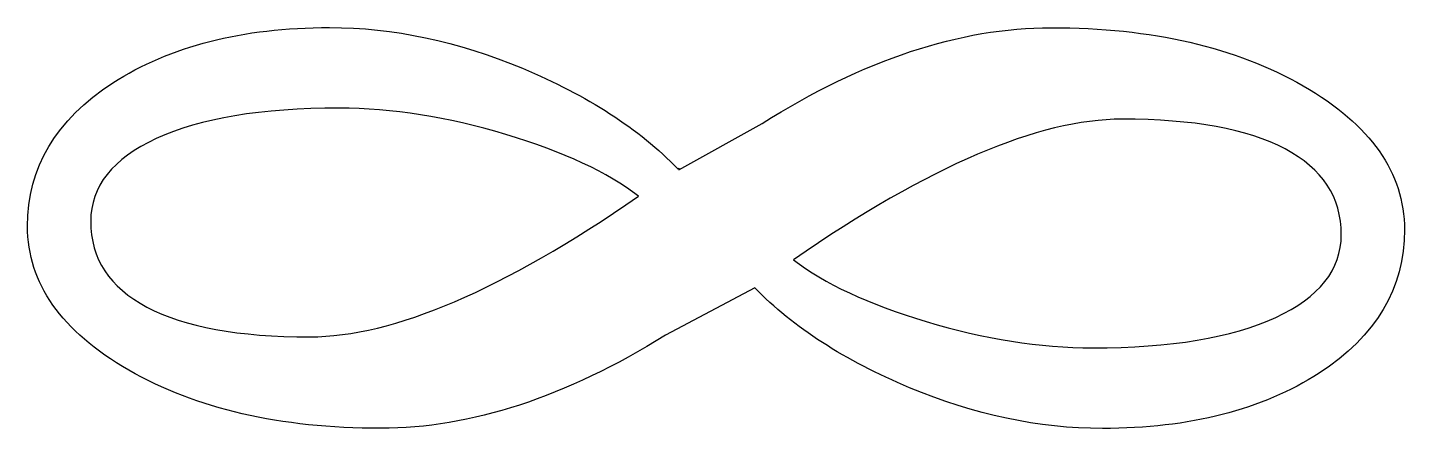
# Model space of a CAD drawing. Header units: centimetres. Extents: x -10.7 to 10.6, y -1 to 5.2.
import ezdxf

# ---------------------------------------------------------------- set-up
doc = ezdxf.new("R2010")
doc.units = ezdxf.units.CM
doc.header["$MEASUREMENT"] = 0
doc.layers.add('Layer 1', color=7, linetype='Continuous')

msp = doc.modelspace()

# ---------------------------------------------------------------- linework, layer by layer
at = {"layer": 'Layer 1'}
for points, knots in [([(9.31759, -0.10319), (10.19974, 0.46857), (10.64101, 1.20832), (10.64101, 2.11598), (10.64101, 2.11598), (10.64101, 3.00027), (10.11819, 3.7429), (9.0728, 4.34412), (9.0728, 4.34412), (8.02717, 4.94539), (6.72428, 5.24585), (5.16371, 5.24585), (5.16371, 5.24585), (3.7493, 5.24585), (2.25549, 4.7506), (0.68244, 3.76117), (0.68244, 3.76117), (0.68244, 3.76117), (0.68244, 3.76122), (0.68244, 3.76122), (0.68244, 3.76122), (0.68244, 3.76122), (-0.60608, 3.04653), (-0.60608, 3.04653), (-0.60608, 3.04653), (-0.60608, 3.04653), (-0.60608, 3.07111), (-0.60608, 3.07111), (-0.60608, 3.07111), (-0.61148, 3.06754), (-0.61674, 3.06412), (-0.62214, 3.06053), (-0.62214, 3.06053), (-1.22386, 3.67783), (-2.0271, 4.1966), (-3.03186, 4.61689), (-3.03186, 4.61689), (-4.03638, 5.03718), (-5.03349, 5.24747), (-6.02295, 5.24747), (-6.02295, 5.24747), (-7.37939, 5.24747), (-8.49889, 4.96151), (-9.38128, 4.38988), (-9.38128, 4.38988), (-10.2634, 3.81812), (-10.7047, 3.07839), (-10.7047, 2.17071), (-10.7047, 2.17071), (-10.7047, 1.28642), (-10.18188, 0.54379), (-9.13649, -0.05743), (-9.13649, -0.05743), (-8.09083, -0.6587), (-6.78797, -0.95916), (-5.22738, -0.95916), (-5.22738, -0.95916), (-3.83342, -0.95916), (-2.36234, -0.47791), (-0.81429, 0.48314), (-0.81429, 0.48314), (-0.81429, 0.48314), (-0.81429, 0.48301), (-0.81429, 0.48301), (-0.81429, 0.48301), (-0.81429, 0.48301), (0.56805, 1.21667), (0.56805, 1.21667), (0.56805, 1.21667), (1.16871, 0.6036), (1.96865, 0.0879), (2.96822, -0.33019), (2.96822, -0.33019), (3.97274, -0.75048), (4.96985, -0.96075), (5.95931, -0.96075), (5.95931, -0.96075), (7.3157, -0.96076), (8.43523, -0.67485), (9.31759, -0.10319)], [0, 0, 0, 0, 0.04761905, 0.04761905, 0.04761905, 0.04761905, 0.0952381, 0.0952381, 0.0952381, 0.0952381, 0.14285714, 0.14285714, 0.14285714, 0.14285714, 0.19047619, 0.19047619, 0.19047619, 0.19047619, 0.23809524, 0.23809524, 0.23809524, 0.23809524, 0.28571429, 0.28571429, 0.28571429, 0.28571429, 0.33333333, 0.33333333, 0.33333333, 0.33333333, 0.38095238, 0.38095238, 0.38095238, 0.38095238, 0.42857143, 0.42857143, 0.42857143, 0.42857143, 0.47619048, 0.47619048, 0.47619048, 0.47619048, 0.52380952, 0.52380952, 0.52380952, 0.52380952, 0.57142857, 0.57142857, 0.57142857, 0.57142857, 0.61904762, 0.61904762, 0.61904762, 0.61904762, 0.66666667, 0.66666667, 0.66666667, 0.66666667, 0.71428571, 0.71428571, 0.71428571, 0.71428571, 0.76190476, 0.76190476, 0.76190476, 0.76190476, 0.80952381, 0.80952381, 0.80952381, 0.80952381, 0.85714286, 0.85714286, 0.85714286, 0.85714286, 0.9047619, 0.9047619, 0.9047619, 0.9047619, 1, 1, 1, 1]), ([(-6.32899, 0.45741), (-7.43058, 0.45741), (-8.27206, 0.61084), (-8.85346, 0.91781), (-8.85346, 0.91781), (-9.43486, 1.22465), (-9.72553, 1.66735), (-9.72553, 2.24591), (-9.72553, 2.24591), (-9.72553, 2.78889), (-9.38633, 3.2168), (-8.70813, 3.52972), (-8.70813, 3.52972), (-8.02966, 3.84251), (-7.08372, 3.99899), (-5.87, 3.99899), (-5.87, 3.99899), (-5.05384, 3.99899), (-4.19466, 3.86313), (-3.29198, 3.59169), (-3.29198, 3.59169), (-2.3893, 3.32012), (-1.70318, 3.00138), (-1.23416, 2.63546), (-1.23416, 2.63546), (-3.33526, 1.18345), (-5.03354, 0.45741), (-6.32899, 0.45741)], [0, 0, 0, 0, 0.125, 0.125, 0.125, 0.125, 0.25, 0.25, 0.25, 0.25, 0.375, 0.375, 0.375, 0.375, 0.5, 0.5, 0.5, 0.5, 0.625, 0.625, 0.625, 0.625, 0.75, 0.75, 0.75, 0.75, 1, 1, 1, 1]), ([(1.17044, 1.65113), (3.27152, 3.10319), (4.96983, 3.82921), (6.26528, 3.82921), (6.26528, 3.82921), (7.36687, 3.82921), (8.20833, 3.67578), (8.78975, 3.36881), (8.78975, 3.36881), (9.37115, 3.06195), (9.66182, 2.61927), (9.66182, 2.04073), (9.66182, 2.04073), (9.66182, 1.49773), (9.32262, 1.06984), (8.64442, 0.75689), (8.64442, 0.75689), (7.96595, 0.44413), (7.01998, 0.28765), (5.80629, 0.28765), (5.80629, 0.28765), (4.99013, 0.28765), (4.13097, 0.42349), (3.22827, 0.69492), (3.22827, 0.69492), (2.32558, 0.96647), (1.63949, 1.28521), (1.17044, 1.65113)], [0, 0, 0, 0, 0.125, 0.125, 0.125, 0.125, 0.25, 0.25, 0.25, 0.25, 0.375, 0.375, 0.375, 0.375, 0.5, 0.5, 0.5, 0.5, 0.625, 0.625, 0.625, 0.625, 0.75, 0.75, 0.75, 0.75, 1, 1, 1, 1])]:
    msp.add_open_spline(points, degree=3, knots=knots, dxfattribs=at)

doc.saveas('drawing.dxf')
